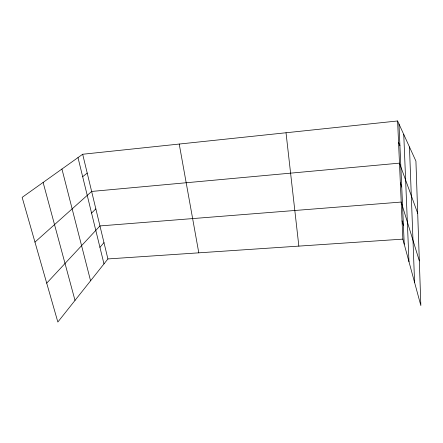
<?xml version="1.0" encoding="UTF-8"?>
<svg xmlns="http://www.w3.org/2000/svg" width="443" height="443" viewBox="0 0 443 443"><rect width="100%" height="100%" fill="white"/><g stroke="black" fill="none" stroke-linecap="round" stroke-linejoin="round"><path stroke-width="0.66" d="M402.853 239.126L107.909 258.939L57.845 322.033L22.15 197.373L82.675 154.253L397.598 120.967L415.922 161.102L420.85 305.576L402.853 239.126L397.598 120.967M99.935 247.327L103.978 242.614M46.714 283.149L99.952 225.93L401.203 202.058L419.327 260.866M91.563 213.089L95.843 208.88M34.958 242.111L91.64 191.442L399.475 163.14L417.705 213.332M82.669 176.707L87.21 173.063M398.55 142.325L399.929 145.753M400.35 182.837L401.735 186.996M402.039 220.813L403.418 225.614M43.115 182.438L75.011 300.404M61.937 169.027L90.577 280.784M77.996 157.586L103.983 263.89M82.675 154.253L107.909 258.939M179.221 144.047L198.796 252.831M286.023 132.756L298.853 246.114M398.982 123.99L404.232 244.22M403.761 134.467L408.983 261.774M409.459 146.943L414.582 282.435"/></g></svg>
